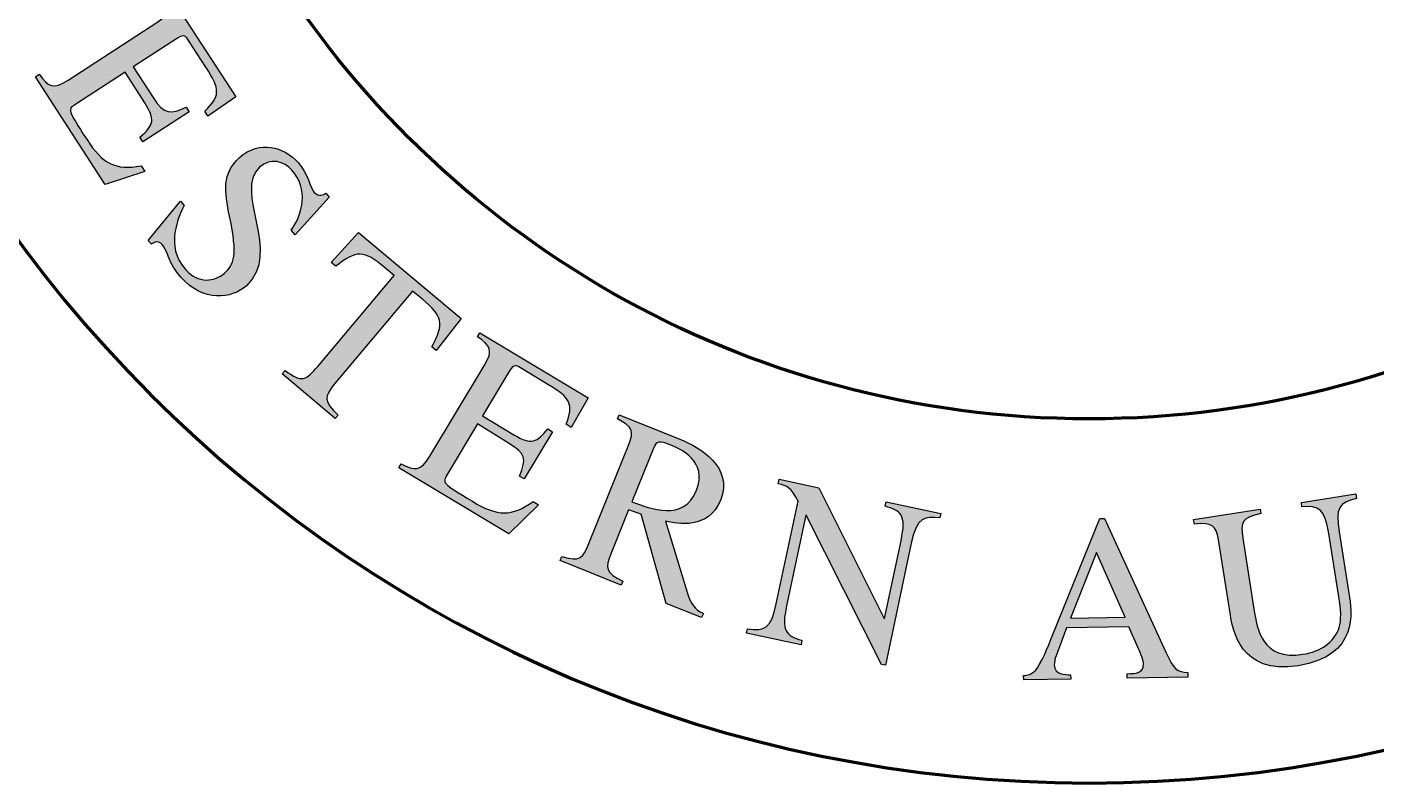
# Model space of a CAD drawing. Extents: x 0 to 1025, y -1312 to 297.
# Drawn here: x 360.55 to 365.94, y 70.08 to 73.1 of the extents above; entities that cross this region are included whole.
import ezdxf
from ezdxf.enums import TextEntityAlignment as Align

# ---------------------------------------------------------------- set-up
doc = ezdxf.new("R2010")
doc.units = 0
doc.header["$LTSCALE"] = 6
doc.header["$MEASUREMENT"] = 0
doc.layers.get('0').update_dxf_attribs({"linetype": 'CONTINUOUS'})
for name, color, linetype in [('State Govt Logo', 4, 'CONTINUOUS'), ('T25', 1, 'CONTINUOUS'), ('TBLK18', 4, 'CONTINUOUS'), ('TBLK25', 1, 'CONTINUOUS'), ('TBLK35', 3, 'CONTINUOUS'), ('TBLK50', 7, 'CONTINUOUS')]:
    doc.layers.add(name, color=color, linetype=linetype)
doc.styles.add('ISO', font='iso3098b.shx')

# ---------------------------------------------------------------- blocks, each defined once
blk = doc.blocks.new('A$C02EE6D76')
at = {"layer": 'State Govt Logo'}
h = blk.add_hatch(color=256, dxfattribs=at)
h.dxf.hatch_style = 1
edge = h.paths.add_edge_path()
edge.add_spline(control_points=[(-7.547, -5.722), (-7.547, -5.722), (-7.576, -5.677), (-7.576, -5.677), (-7.576, -5.677), (-7.783, -5.712), (-7.882, -5.663), (-8.011, -5.464), (-8.011, -5.464), (-8.165, -5.226), (-8.164, -5.225), (-8.098, -5.184), (-8.098, -5.184), (-8.098, -5.184), (-7.703, -4.927), (-7.703, -4.927), (-7.703, -4.927), (-7.703, -4.927), (-7.547, -5.174), (-7.547, -5.174), (-7.547, -5.174), (-7.463, -5.307), (-7.47, -5.346), (-7.585, -5.448), (-7.585, -5.448), (-7.585, -5.448), (-7.561, -5.484), (-7.561, -5.484), (-7.561, -5.484), (-7.561, -5.484), (-7.192, -5.244), (-7.192, -5.244), (-7.192, -5.244), (-7.192, -5.244), (-7.216, -5.207), (-7.216, -5.207), (-7.216, -5.207), (-7.34, -5.263), (-7.389, -5.272), (-7.48, -5.131), (-7.48, -5.131), (-7.48, -5.131), (-7.64, -4.886), (-7.64, -4.886), (-7.64, -4.886), (-7.64, -4.886), (-7.286, -4.656), (-7.286, -4.656), (-7.286, -4.656), (-7.232, -4.62), (-7.22, -4.64), (-7.198, -4.674), (-7.198, -4.674), (-7.198, -4.674), (-7.058, -4.888), (-7.058, -4.888), (-7.058, -4.888), (-6.943, -5.065), (-6.942, -5.123), (-7.068, -5.239), (-7.068, -5.239), (-7.068, -5.239), (-7.042, -5.279), (-7.042, -5.279), (-7.042, -5.279), (-7.042, -5.279), (-6.818, -5.126), (-6.818, -5.126), (-6.818, -5.126), (-6.818, -5.126), (-7.367, -4.28), (-7.367, -4.28), (-7.367, -4.28), (-7.367, -4.28), (-7.397, -4.3), (-7.397, -4.3), (-7.397, -4.3), (-7.34, -4.406), (-7.325, -4.45), (-7.451, -4.532), (-7.451, -4.532), (-7.451, -4.532), (-8.158, -4.991), (-8.158, -4.991), (-8.158, -4.991), (-8.281, -5.07), (-8.318, -5.043), (-8.391, -4.945), (-8.391, -4.945), (-8.391, -4.945), (-8.421, -4.965), (-8.421, -4.965), (-8.421, -4.965), (-8.421, -4.965), (-7.863, -5.825), (-7.863, -5.825), (-7.863, -5.825), (-7.863, -5.825), (-7.547, -5.722), (-7.547, -5.722)], knot_values=[0, 0, 0, 0, 0.038462, 0.038462, 0.038462, 0.038562, 0.076923, 0.076923, 0.076923, 0.077023, 0.115385, 0.115385, 0.115385, 0.115485, 0.153846, 0.153846, 0.153846, 0.153946, 0.192308, 0.192308, 0.192308, 0.192408, 0.230769, 0.230769, 0.230769, 0.230869, 0.269231, 0.269231, 0.269231, 0.269331, 0.307692, 0.307692, 0.307692, 0.307792, 0.346154, 0.346154, 0.346154, 0.346254, 0.384615, 0.384615, 0.384615, 0.384715, 0.423077, 0.423077, 0.423077, 0.423177, 0.461538, 0.461538, 0.461538, 0.461638, 0.5, 0.5, 0.5, 0.5001, 0.538462, 0.538462, 0.538462, 0.538562, 0.576923, 0.576923, 0.576923, 0.577023, 0.615385, 0.615385, 0.615385, 0.615485, 0.653846, 0.653846, 0.653846, 0.653946, 0.692308, 0.692308, 0.692308, 0.692408, 0.730769, 0.730769, 0.730769, 0.730869, 0.769231, 0.769231, 0.769231, 0.769331, 0.807692, 0.807692, 0.807692, 0.807792, 0.846154, 0.846154, 0.846154, 0.846254, 0.884615, 0.884615, 0.884615, 0.884715, 0.923077, 0.923077, 0.923077, 0.923177, 1, 1, 1, 1], degree=3, periodic=0)
h = blk.add_hatch(color=256, dxfattribs=at)
h.dxf.hatch_style = 1
edge = h.paths.add_edge_path()
edge.add_spline(control_points=[(-6.072, -5.926), (-6.072, -5.926), (-6.099, -5.896), (-6.099, -5.896), (-6.099, -5.896), (-6.117, -5.907), (-6.156, -5.93), (-6.192, -5.889), (-6.192, -5.889), (-6.224, -5.855), (-6.244, -5.735), (-6.32, -5.651), (-6.32, -5.651), (-6.435, -5.524), (-6.63, -5.466), (-6.79, -5.611), (-6.79, -5.611), (-6.93, -5.737), (-6.911, -5.883), (-6.869, -6.08), (-6.869, -6.08), (-6.803, -6.397), (-6.831, -6.463), (-6.911, -6.535), (-6.911, -6.535), (-6.988, -6.604), (-7.119, -6.62), (-7.22, -6.507), (-7.22, -6.507), (-7.392, -6.316), (-7.273, -6.079), (-7.231, -5.993), (-7.231, -5.993), (-7.231, -5.993), (-7.26, -5.96), (-7.26, -5.96), (-7.26, -5.96), (-7.26, -5.96), (-7.521, -6.272), (-7.521, -6.272), (-7.521, -6.272), (-7.521, -6.272), (-7.493, -6.303), (-7.493, -6.303), (-7.493, -6.303), (-7.471, -6.283), (-7.434, -6.275), (-7.407, -6.305), (-7.407, -6.305), (-7.369, -6.347), (-7.355, -6.46), (-7.259, -6.567), (-7.259, -6.567), (-7.077, -6.768), (-6.855, -6.742), (-6.735, -6.635), (-6.735, -6.635), (-6.446, -6.374), (-6.842, -5.878), (-6.63, -5.687), (-6.63, -5.687), (-6.543, -5.608), (-6.434, -5.64), (-6.371, -5.711), (-6.371, -5.711), (-6.237, -5.859), (-6.283, -6.063), (-6.377, -6.192), (-6.377, -6.192), (-6.377, -6.192), (-6.345, -6.227), (-6.345, -6.227), (-6.345, -6.227), (-6.345, -6.227), (-6.072, -5.926), (-6.072, -5.926)], knot_values=[0, 0, 0, 0, 0.05, 0.05, 0.05, 0.0501, 0.1, 0.1, 0.1, 0.1001, 0.15, 0.15, 0.15, 0.1501, 0.2, 0.2, 0.2, 0.2001, 0.25, 0.25, 0.25, 0.2501, 0.3, 0.3, 0.3, 0.3001, 0.35, 0.35, 0.35, 0.3501, 0.4, 0.4, 0.4, 0.4001, 0.45, 0.45, 0.45, 0.4501, 0.5, 0.5, 0.5, 0.5001, 0.55, 0.55, 0.55, 0.5501, 0.6, 0.6, 0.6, 0.6001, 0.65, 0.65, 0.65, 0.6501, 0.7, 0.7, 0.7, 0.7001, 0.75, 0.75, 0.75, 0.7501, 0.8, 0.8, 0.8, 0.8001, 0.85, 0.85, 0.85, 0.8501, 0.9, 0.9, 0.9, 0.9001, 1, 1, 1, 1], degree=3, periodic=0)
h = blk.add_hatch(color=256, dxfattribs=at)
h.dxf.hatch_style = 1
edge = h.paths.add_edge_path()
edge.add_spline(control_points=[(-6.001, -7.669), (-6.119, -7.561), (-6.113, -7.519), (-6.03, -7.42), (-6.03, -7.42), (-6.03, -7.42), (-5.407, -6.677), (-5.407, -6.677), (-5.407, -6.677), (-5.407, -6.677), (-5.328, -6.743), (-5.328, -6.743), (-5.328, -6.743), (-5.168, -6.877), (-5.149, -6.937), (-5.253, -7.123), (-5.253, -7.123), (-5.253, -7.123), (-5.218, -7.152), (-5.218, -7.152), (-5.218, -7.152), (-5.218, -7.152), (-5.019, -6.898), (-5.019, -6.898), (-5.019, -6.898), (-5.019, -6.898), (-5.84, -6.21), (-5.84, -6.21), (-5.84, -6.21), (-5.84, -6.21), (-6.056, -6.449), (-6.056, -6.449), (-6.056, -6.449), (-6.056, -6.449), (-6.021, -6.479), (-6.021, -6.479), (-6.021, -6.479), (-5.856, -6.347), (-5.794, -6.352), (-5.633, -6.486), (-5.633, -6.486), (-5.633, -6.486), (-5.555, -6.552), (-5.555, -6.552), (-5.555, -6.552), (-5.555, -6.552), (-6.165, -7.28), (-6.165, -7.28), (-6.165, -7.28), (-6.256, -7.387), (-6.288, -7.417), (-6.425, -7.312), (-6.425, -7.312), (-6.425, -7.312), (-6.449, -7.339), (-6.449, -7.339), (-6.449, -7.339), (-6.449, -7.339), (-6.024, -7.696), (-6.024, -7.696), (-6.024, -7.696), (-6.024, -7.696), (-6.001, -7.669), (-6.001, -7.669)], knot_values=[0, 0, 0, 0, 0.058824, 0.058824, 0.058824, 0.058924, 0.117647, 0.117647, 0.117647, 0.117747, 0.176471, 0.176471, 0.176471, 0.176571, 0.235294, 0.235294, 0.235294, 0.235394, 0.294118, 0.294118, 0.294118, 0.294218, 0.352941, 0.352941, 0.352941, 0.353041, 0.411765, 0.411765, 0.411765, 0.411865, 0.470588, 0.470588, 0.470588, 0.470688, 0.529412, 0.529412, 0.529412, 0.529512, 0.588235, 0.588235, 0.588235, 0.588335, 0.647059, 0.647059, 0.647059, 0.647159, 0.705882, 0.705882, 0.705882, 0.705982, 0.764706, 0.764706, 0.764706, 0.764806, 0.823529, 0.823529, 0.823529, 0.823629, 0.882353, 0.882353, 0.882353, 0.882453, 1, 1, 1, 1], degree=3, periodic=0)
h = blk.add_hatch(color=256, dxfattribs=at)
h.dxf.hatch_style = 1
edge = h.paths.add_edge_path()
edge.add_spline(control_points=[(-4.399, -8.387), (-4.399, -8.387), (-4.444, -8.359), (-4.444, -8.359), (-4.444, -8.359), (-4.615, -8.481), (-4.725, -8.481), (-4.929, -8.358), (-4.929, -8.358), (-5.171, -8.213), (-5.17, -8.211), (-5.13, -8.144), (-5.13, -8.144), (-5.13, -8.144), (-4.887, -7.74), (-4.887, -7.74), (-4.887, -7.74), (-4.887, -7.74), (-4.639, -7.894), (-4.639, -7.894), (-4.639, -7.894), (-4.505, -7.977), (-4.494, -8.015), (-4.552, -8.157), (-4.552, -8.157), (-4.552, -8.157), (-4.515, -8.179), (-4.515, -8.179), (-4.515, -8.179), (-4.515, -8.179), (-4.288, -7.802), (-4.288, -7.802), (-4.288, -7.802), (-4.288, -7.802), (-4.326, -7.779), (-4.326, -7.779), (-4.326, -7.779), (-4.413, -7.884), (-4.453, -7.913), (-4.598, -7.826), (-4.598, -7.826), (-4.598, -7.826), (-4.848, -7.675), (-4.848, -7.675), (-4.848, -7.675), (-4.848, -7.675), (-4.631, -7.314), (-4.631, -7.314), (-4.631, -7.314), (-4.598, -7.259), (-4.578, -7.27), (-4.544, -7.291), (-4.544, -7.291), (-4.544, -7.291), (-4.325, -7.423), (-4.325, -7.423), (-4.325, -7.423), (-4.144, -7.532), (-4.117, -7.583), (-4.18, -7.742), (-4.18, -7.742), (-4.18, -7.742), (-4.139, -7.767), (-4.139, -7.767), (-4.139, -7.767), (-4.139, -7.767), (-4.004, -7.531), (-4.004, -7.531), (-4.004, -7.531), (-4.004, -7.531), (-4.869, -7.012), (-4.869, -7.012), (-4.869, -7.012), (-4.869, -7.012), (-4.887, -7.042), (-4.887, -7.042), (-4.887, -7.042), (-4.79, -7.113), (-4.756, -7.146), (-4.834, -7.275), (-4.834, -7.275), (-4.834, -7.275), (-5.268, -7.997), (-5.268, -7.997), (-5.268, -7.997), (-5.343, -8.122), (-5.389, -8.115), (-5.497, -8.058), (-5.497, -8.058), (-5.497, -8.058), (-5.516, -8.09), (-5.516, -8.09), (-5.516, -8.09), (-5.516, -8.09), (-4.637, -8.618), (-4.637, -8.618), (-4.637, -8.618), (-4.637, -8.618), (-4.399, -8.387), (-4.399, -8.387)], knot_values=[0, 0, 0, 0, 0.038462, 0.038462, 0.038462, 0.038562, 0.076923, 0.076923, 0.076923, 0.077023, 0.115385, 0.115385, 0.115385, 0.115485, 0.153846, 0.153846, 0.153846, 0.153946, 0.192308, 0.192308, 0.192308, 0.192408, 0.230769, 0.230769, 0.230769, 0.230869, 0.269231, 0.269231, 0.269231, 0.269331, 0.307692, 0.307692, 0.307692, 0.307792, 0.346154, 0.346154, 0.346154, 0.346254, 0.384615, 0.384615, 0.384615, 0.384715, 0.423077, 0.423077, 0.423077, 0.423177, 0.461538, 0.461538, 0.461538, 0.461638, 0.5, 0.5, 0.5, 0.5001, 0.538462, 0.538462, 0.538462, 0.538562, 0.576923, 0.576923, 0.576923, 0.577023, 0.615385, 0.615385, 0.615385, 0.615485, 0.653846, 0.653846, 0.653846, 0.653946, 0.692308, 0.692308, 0.692308, 0.692408, 0.730769, 0.730769, 0.730769, 0.730869, 0.769231, 0.769231, 0.769231, 0.769331, 0.807692, 0.807692, 0.807692, 0.807792, 0.846154, 0.846154, 0.846154, 0.846254, 0.884615, 0.884615, 0.884615, 0.884715, 0.923077, 0.923077, 0.923077, 0.923177, 1, 1, 1, 1], degree=3, periodic=0)
h = blk.add_hatch(color=256, dxfattribs=at)
h.dxf.hatch_style = 1
edge = h.paths.add_edge_path(flags=16)
edge.add_spline(control_points=[(-3.479, -7.928), (-3.458, -7.877), (-3.437, -7.871), (-3.344, -7.908), (-3.344, -7.908), (-3.272, -7.937), (-3.043, -8.036), (-3.138, -8.27), (-3.138, -8.27), (-3.239, -8.522), (-3.505, -8.419), (-3.654, -8.361), (-3.654, -8.361), (-3.654, -8.361), (-3.479, -7.928), (-3.479, -7.928)], knot_values=[0, 0, 0, 0, 0.2, 0.2, 0.2, 0.2001, 0.4, 0.4, 0.4, 0.4001, 0.6, 0.6, 0.6, 0.6001, 1, 1, 1, 1], degree=3, periodic=0)
edge = h.paths.add_edge_path()
edge.add_spline(control_points=[(-3.083, -9.255), (-3.154, -9.222), (-3.183, -9.174), (-3.203, -9.11), (-3.203, -9.11), (-3.203, -9.11), (-3.385, -8.518), (-3.385, -8.518), (-3.385, -8.518), (-3.289, -8.537), (-3.042, -8.587), (-2.947, -8.351), (-2.947, -8.351), (-2.838, -8.08), (-3.113, -7.926), (-3.27, -7.862), (-3.27, -7.862), (-3.27, -7.862), (-3.756, -7.666), (-3.756, -7.666), (-3.756, -7.666), (-3.756, -7.666), (-3.769, -7.7), (-3.769, -7.7), (-3.769, -7.7), (-3.651, -7.762), (-3.631, -7.788), (-3.684, -7.918), (-3.684, -7.918), (-3.684, -7.918), (-3.992, -8.681), (-3.992, -8.681), (-3.992, -8.681), (-4.045, -8.813), (-4.067, -8.847), (-4.213, -8.798), (-4.213, -8.798), (-4.213, -8.798), (-4.227, -8.832), (-4.227, -8.832), (-4.227, -8.832), (-4.227, -8.832), (-3.739, -9.029), (-3.739, -9.029), (-3.739, -9.029), (-3.739, -9.029), (-3.726, -8.995), (-3.726, -8.995), (-3.726, -8.995), (-3.864, -8.931), (-3.868, -8.891), (-3.82, -8.773), (-3.82, -8.773), (-3.82, -8.773), (-3.68, -8.426), (-3.68, -8.426), (-3.68, -8.426), (-3.68, -8.426), (-3.58, -8.462), (-3.58, -8.462), (-3.58, -8.462), (-3.58, -8.462), (-3.38, -9.174), (-3.38, -9.174), (-3.38, -9.174), (-3.38, -9.174), (-3.097, -9.288), (-3.097, -9.288), (-3.097, -9.288), (-3.097, -9.288), (-3.083, -9.255), (-3.083, -9.255)], knot_values=[0, 0, 0, 0, 0.052632, 0.052632, 0.052632, 0.052732, 0.105263, 0.105263, 0.105263, 0.105363, 0.157895, 0.157895, 0.157895, 0.157995, 0.210526, 0.210526, 0.210526, 0.210626, 0.263158, 0.263158, 0.263158, 0.263258, 0.315789, 0.315789, 0.315789, 0.315889, 0.368421, 0.368421, 0.368421, 0.368521, 0.421053, 0.421053, 0.421053, 0.421153, 0.473684, 0.473684, 0.473684, 0.473784, 0.526316, 0.526316, 0.526316, 0.526416, 0.578947, 0.578947, 0.578947, 0.579047, 0.631579, 0.631579, 0.631579, 0.631679, 0.684211, 0.684211, 0.684211, 0.684311, 0.736842, 0.736842, 0.736842, 0.736942, 0.789474, 0.789474, 0.789474, 0.789574, 0.842105, 0.842105, 0.842105, 0.842205, 0.894737, 0.894737, 0.894737, 0.894837, 1, 1, 1, 1], degree=3, periodic=0)
h = blk.add_hatch(color=256, dxfattribs=at)
h.dxf.hatch_style = 1
edge = h.paths.add_edge_path()
edge.add_spline(control_points=[(-1.186, -8.456), (-1.186, -8.456), (-1.623, -8.363), (-1.623, -8.363), (-1.623, -8.363), (-1.623, -8.363), (-1.63, -8.398), (-1.63, -8.398), (-1.63, -8.398), (-1.506, -8.434), (-1.457, -8.46), (-1.503, -8.674), (-1.503, -8.674), (-1.503, -8.674), (-1.634, -9.295), (-1.634, -9.295), (-1.634, -9.295), (-1.634, -9.295), (-1.638, -9.294), (-1.638, -9.294), (-1.638, -9.294), (-1.638, -9.294), (-2.16, -8.249), (-2.16, -8.249), (-2.16, -8.249), (-2.16, -8.249), (-2.477, -8.182), (-2.477, -8.182), (-2.477, -8.182), (-2.477, -8.182), (-2.485, -8.217), (-2.485, -8.217), (-2.485, -8.217), (-2.41, -8.233), (-2.383, -8.248), (-2.326, -8.357), (-2.326, -8.357), (-2.326, -8.357), (-2.5, -9.177), (-2.5, -9.177), (-2.5, -9.177), (-2.543, -9.377), (-2.588, -9.396), (-2.731, -9.376), (-2.731, -9.376), (-2.731, -9.376), (-2.738, -9.411), (-2.738, -9.411), (-2.738, -9.411), (-2.738, -9.411), (-2.302, -9.504), (-2.302, -9.504), (-2.302, -9.504), (-2.302, -9.504), (-2.295, -9.469), (-2.295, -9.469), (-2.295, -9.469), (-2.429, -9.435), (-2.459, -9.385), (-2.418, -9.194), (-2.418, -9.194), (-2.418, -9.194), (-2.264, -8.47), (-2.264, -8.47), (-2.264, -8.47), (-2.264, -8.47), (-2.261, -8.47), (-2.261, -8.47), (-2.261, -8.47), (-2.261, -8.47), (-1.66, -9.662), (-1.66, -9.662), (-1.66, -9.662), (-1.66, -9.662), (-1.628, -9.669), (-1.628, -9.669), (-1.628, -9.669), (-1.628, -9.669), (-1.421, -8.692), (-1.421, -8.692), (-1.421, -8.692), (-1.375, -8.474), (-1.314, -8.479), (-1.193, -8.491), (-1.193, -8.491), (-1.193, -8.491), (-1.186, -8.456), (-1.186, -8.456)], knot_values=[0, 0, 0, 0, 0.043478, 0.043478, 0.043478, 0.043578, 0.086957, 0.086957, 0.086957, 0.087057, 0.130435, 0.130435, 0.130435, 0.130535, 0.173913, 0.173913, 0.173913, 0.174013, 0.217391, 0.217391, 0.217391, 0.217491, 0.26087, 0.26087, 0.26087, 0.26097, 0.304348, 0.304348, 0.304348, 0.304448, 0.347826, 0.347826, 0.347826, 0.347926, 0.391304, 0.391304, 0.391304, 0.391404, 0.434783, 0.434783, 0.434783, 0.434883, 0.478261, 0.478261, 0.478261, 0.478361, 0.521739, 0.521739, 0.521739, 0.521839, 0.565217, 0.565217, 0.565217, 0.565317, 0.608696, 0.608696, 0.608696, 0.608796, 0.652174, 0.652174, 0.652174, 0.652274, 0.695652, 0.695652, 0.695652, 0.695752, 0.73913, 0.73913, 0.73913, 0.73923, 0.782609, 0.782609, 0.782609, 0.782709, 0.826087, 0.826087, 0.826087, 0.826187, 0.869565, 0.869565, 0.869565, 0.869665, 0.913043, 0.913043, 0.913043, 0.913143, 1, 1, 1, 1], degree=3, periodic=0)
h = blk.add_hatch(color=256, dxfattribs=at)
h.dxf.hatch_style = 1
edge = h.paths.add_edge_path()
edge.add_spline(control_points=[(2.131, -8.299), (2.131, -8.299), (1.696, -8.368), (1.696, -8.368), (1.696, -8.368), (1.696, -8.368), (1.701, -8.403), (1.701, -8.403), (1.701, -8.403), (1.834, -8.39), (1.884, -8.415), (1.916, -8.615), (1.916, -8.615), (1.916, -8.615), (1.996, -9.122), (1.996, -9.122), (1.996, -9.122), (2.02, -9.274), (2.011, -9.339), (1.993, -9.384), (1.993, -9.384), (1.953, -9.481), (1.856, -9.558), (1.709, -9.581), (1.709, -9.581), (1.383, -9.633), (1.342, -9.372), (1.323, -9.252), (1.323, -9.252), (1.323, -9.252), (1.228, -8.652), (1.228, -8.652), (1.228, -8.652), (1.207, -8.518), (1.225, -8.49), (1.372, -8.456), (1.372, -8.456), (1.372, -8.456), (1.366, -8.42), (1.366, -8.42), (1.366, -8.42), (1.366, -8.42), (0.835, -8.504), (0.835, -8.504), (0.835, -8.504), (0.835, -8.504), (0.841, -8.54), (0.841, -8.54), (0.841, -8.54), (0.985, -8.527), (1.014, -8.543), (1.037, -8.682), (1.037, -8.682), (1.037, -8.682), (1.129, -9.267), (1.129, -9.267), (1.129, -9.267), (1.147, -9.38), (1.205, -9.746), (1.67, -9.672), (1.67, -9.672), (2.156, -9.595), (2.1, -9.242), (2.076, -9.093), (2.076, -9.093), (2.076, -9.093), (1.999, -8.603), (1.999, -8.603), (1.999, -8.603), (1.967, -8.405), (1.995, -8.373), (2.137, -8.335), (2.137, -8.335), (2.137, -8.335), (2.131, -8.299), (2.131, -8.299)], knot_values=[0, 0, 0, 0, 0.05, 0.05, 0.05, 0.0501, 0.1, 0.1, 0.1, 0.1001, 0.15, 0.15, 0.15, 0.1501, 0.2, 0.2, 0.2, 0.2001, 0.25, 0.25, 0.25, 0.2501, 0.3, 0.3, 0.3, 0.3001, 0.35, 0.35, 0.35, 0.3501, 0.4, 0.4, 0.4, 0.4001, 0.45, 0.45, 0.45, 0.4501, 0.5, 0.5, 0.5, 0.5001, 0.55, 0.55, 0.55, 0.5501, 0.6, 0.6, 0.6, 0.6001, 0.65, 0.65, 0.65, 0.6501, 0.7, 0.7, 0.7, 0.7001, 0.75, 0.75, 0.75, 0.7501, 0.8, 0.8, 0.8, 0.8001, 0.85, 0.85, 0.85, 0.8501, 0.9, 0.9, 0.9, 0.9001, 1, 1, 1, 1], degree=3, periodic=0)
h = blk.add_hatch(color=256, dxfattribs=at)
h.dxf.hatch_style = 1
edge = h.paths.add_edge_path(flags=16)
edge.add_spline(control_points=[(-0.15, -9.292), (-0.15, -9.292), (0.059, -8.766), (0.059, -8.766), (0.059, -8.766), (0.059, -8.766), (0.289, -9.284), (0.289, -9.284), (0.289, -9.284), (0.289, -9.284), (-0.15, -9.292), (-0.15, -9.292)], knot_values=[0, 0, 0, 0, 0.25, 0.25, 0.25, 0.2501, 0.5, 0.5, 0.5, 0.5001, 1, 1, 1, 1], degree=3, periodic=0)
edge = h.paths.add_edge_path()
edge.add_spline(control_points=[(0.788, -9.727), (0.704, -9.723), (0.678, -9.703), (0.614, -9.565), (0.614, -9.565), (0.614, -9.565), (0.123, -8.495), (0.123, -8.495), (0.123, -8.495), (0.123, -8.495), (0.085, -8.496), (0.085, -8.496), (0.085, -8.496), (0.085, -8.496), (-0.294, -9.435), (-0.294, -9.435), (-0.294, -9.435), (-0.328, -9.519), (-0.384, -9.658), (-0.427, -9.707), (-0.427, -9.707), (-0.461, -9.743), (-0.493, -9.748), (-0.524, -9.75), (-0.524, -9.75), (-0.524, -9.75), (-0.523, -9.786), (-0.523, -9.786), (-0.523, -9.786), (-0.523, -9.786), (-0.147, -9.78), (-0.147, -9.78), (-0.147, -9.78), (-0.147, -9.78), (-0.148, -9.744), (-0.148, -9.744), (-0.148, -9.744), (-0.188, -9.744), (-0.277, -9.746), (-0.278, -9.666), (-0.278, -9.666), (-0.278, -9.645), (-0.273, -9.619), (-0.264, -9.594), (-0.264, -9.594), (-0.264, -9.594), (-0.181, -9.37), (-0.181, -9.37), (-0.181, -9.37), (-0.181, -9.37), (0.317, -9.361), (0.317, -9.361), (0.317, -9.361), (0.317, -9.361), (0.397, -9.542), (0.397, -9.542), (0.397, -9.542), (0.409, -9.569), (0.435, -9.631), (0.435, -9.661), (0.435, -9.661), (0.437, -9.732), (0.374, -9.735), (0.304, -9.736), (0.304, -9.736), (0.304, -9.736), (0.305, -9.772), (0.305, -9.772), (0.305, -9.772), (0.305, -9.772), (0.789, -9.764), (0.789, -9.764), (0.789, -9.764), (0.789, -9.764), (0.788, -9.727), (0.788, -9.727)], knot_values=[0, 0, 0, 0, 0.05, 0.05, 0.05, 0.0501, 0.1, 0.1, 0.1, 0.1001, 0.15, 0.15, 0.15, 0.1501, 0.2, 0.2, 0.2, 0.2001, 0.25, 0.25, 0.25, 0.2501, 0.3, 0.3, 0.3, 0.3001, 0.35, 0.35, 0.35, 0.3501, 0.4, 0.4, 0.4, 0.4001, 0.45, 0.45, 0.45, 0.4501, 0.5, 0.5, 0.5, 0.5001, 0.55, 0.55, 0.55, 0.5501, 0.6, 0.6, 0.6, 0.6001, 0.65, 0.65, 0.65, 0.6501, 0.7, 0.7, 0.7, 0.7001, 0.75, 0.75, 0.75, 0.7501, 0.8, 0.8, 0.8, 0.8001, 0.85, 0.85, 0.85, 0.8501, 0.9, 0.9, 0.9, 0.9001, 1, 1, 1, 1], degree=3, periodic=0)
at = {"layer": 'State Govt Logo', "lineweight": 211}
for points, knots in [([(10.61, 0), (10.61, -5.86), (5.86, -10.61), (0, -10.61), (0, -10.61), (-5.86, -10.61), (-10.61, -5.86), (-10.61, 0), (-10.61, 0), (-10.61, 5.86), (-5.86, 10.61), (0, 10.61), (0, 10.61), (5.86, 10.61), (10.61, 5.86), (10.61, 0)], [0, 0, 0, 0, 0.2, 0.2, 0.2, 0.2, 0.4, 0.4, 0.4, 0.4, 0.6, 0.6, 0.6, 0.6, 1, 1, 1, 1]), ([(6.557, -4.038), (5.201, -6.235), (2.772, -7.699), (0, -7.699), (0, -7.699), (-2.77, -7.699), (-5.199, -6.236), (-6.555, -4.041)], [0, 0, 0, 0, 0.333333, 0.333333, 0.333333, 0.333333, 1, 1, 1, 1])]:
    blk.add_open_spline(points, degree=3, knots=knots, dxfattribs=at)
at = {"layer": 'State Govt Logo'}
for points, knots in [([(-7.547, -5.722), (-7.547, -5.722), (-7.576, -5.677), (-7.576, -5.677), (-7.576, -5.677), (-7.783, -5.712), (-7.882, -5.663), (-8.011, -5.464), (-8.011, -5.464), (-8.165, -5.226), (-8.164, -5.225), (-8.098, -5.184), (-8.098, -5.184), (-8.098, -5.184), (-7.703, -4.927), (-7.703, -4.927), (-7.703, -4.927), (-7.703, -4.927), (-7.547, -5.174), (-7.547, -5.174), (-7.547, -5.174), (-7.463, -5.307), (-7.47, -5.346), (-7.585, -5.448), (-7.585, -5.448), (-7.585, -5.448), (-7.561, -5.484), (-7.561, -5.484), (-7.561, -5.484), (-7.561, -5.484), (-7.192, -5.244), (-7.192, -5.244), (-7.192, -5.244), (-7.192, -5.244), (-7.216, -5.207), (-7.216, -5.207), (-7.216, -5.207), (-7.34, -5.263), (-7.389, -5.272), (-7.48, -5.131), (-7.48, -5.131), (-7.48, -5.131), (-7.64, -4.886), (-7.64, -4.886), (-7.64, -4.886), (-7.64, -4.886), (-7.286, -4.656), (-7.286, -4.656), (-7.286, -4.656), (-7.232, -4.62), (-7.22, -4.64), (-7.198, -4.674), (-7.198, -4.674), (-7.198, -4.674), (-7.058, -4.888), (-7.058, -4.888), (-7.058, -4.888), (-6.943, -5.065), (-6.942, -5.123), (-7.068, -5.239), (-7.068, -5.239), (-7.068, -5.239), (-7.042, -5.279), (-7.042, -5.279), (-7.042, -5.279), (-7.042, -5.279), (-6.818, -5.126), (-6.818, -5.126), (-6.818, -5.126), (-6.818, -5.126), (-7.367, -4.28), (-7.367, -4.28), (-7.367, -4.28), (-7.367, -4.28), (-7.397, -4.3), (-7.397, -4.3), (-7.397, -4.3), (-7.34, -4.406), (-7.325, -4.45), (-7.451, -4.532), (-7.451, -4.532), (-7.451, -4.532), (-8.158, -4.991), (-8.158, -4.991), (-8.158, -4.991), (-8.281, -5.07), (-8.318, -5.043), (-8.391, -4.945), (-8.391, -4.945), (-8.391, -4.945), (-8.421, -4.965), (-8.421, -4.965), (-8.421, -4.965), (-8.421, -4.965), (-7.863, -5.825), (-7.863, -5.825), (-7.863, -5.825), (-7.863, -5.825), (-7.547, -5.722), (-7.547, -5.722)], [0, 0, 0, 0, 0.038462, 0.038462, 0.038462, 0.038462, 0.076923, 0.076923, 0.076923, 0.076923, 0.115385, 0.115385, 0.115385, 0.115385, 0.153846, 0.153846, 0.153846, 0.153846, 0.192308, 0.192308, 0.192308, 0.192308, 0.230769, 0.230769, 0.230769, 0.230769, 0.269231, 0.269231, 0.269231, 0.269231, 0.307692, 0.307692, 0.307692, 0.307692, 0.346154, 0.346154, 0.346154, 0.346154, 0.384615, 0.384615, 0.384615, 0.384615, 0.423077, 0.423077, 0.423077, 0.423077, 0.461538, 0.461538, 0.461538, 0.461538, 0.5, 0.5, 0.5, 0.5, 0.538462, 0.538462, 0.538462, 0.538462, 0.576923, 0.576923, 0.576923, 0.576923, 0.615385, 0.615385, 0.615385, 0.615385, 0.653846, 0.653846, 0.653846, 0.653846, 0.692308, 0.692308, 0.692308, 0.692308, 0.730769, 0.730769, 0.730769, 0.730769, 0.769231, 0.769231, 0.769231, 0.769231, 0.807692, 0.807692, 0.807692, 0.807692, 0.846154, 0.846154, 0.846154, 0.846154, 0.884615, 0.884615, 0.884615, 0.884615, 0.923077, 0.923077, 0.923077, 0.923077, 1, 1, 1, 1]), ([(-6.072, -5.926), (-6.072, -5.926), (-6.099, -5.896), (-6.099, -5.896), (-6.099, -5.896), (-6.117, -5.907), (-6.156, -5.93), (-6.192, -5.889), (-6.192, -5.889), (-6.224, -5.855), (-6.244, -5.735), (-6.32, -5.651), (-6.32, -5.651), (-6.435, -5.524), (-6.63, -5.466), (-6.79, -5.611), (-6.79, -5.611), (-6.93, -5.737), (-6.911, -5.883), (-6.869, -6.08), (-6.869, -6.08), (-6.803, -6.397), (-6.831, -6.463), (-6.911, -6.535), (-6.911, -6.535), (-6.988, -6.604), (-7.119, -6.62), (-7.22, -6.507), (-7.22, -6.507), (-7.392, -6.316), (-7.273, -6.079), (-7.231, -5.993), (-7.231, -5.993), (-7.231, -5.993), (-7.26, -5.96), (-7.26, -5.96), (-7.26, -5.96), (-7.26, -5.96), (-7.521, -6.272), (-7.521, -6.272), (-7.521, -6.272), (-7.521, -6.272), (-7.493, -6.303), (-7.493, -6.303), (-7.493, -6.303), (-7.471, -6.283), (-7.434, -6.275), (-7.407, -6.305), (-7.407, -6.305), (-7.369, -6.347), (-7.355, -6.46), (-7.259, -6.567), (-7.259, -6.567), (-7.077, -6.768), (-6.855, -6.742), (-6.735, -6.635), (-6.735, -6.635), (-6.446, -6.374), (-6.842, -5.878), (-6.63, -5.687), (-6.63, -5.687), (-6.543, -5.608), (-6.434, -5.64), (-6.371, -5.711), (-6.371, -5.711), (-6.237, -5.859), (-6.283, -6.063), (-6.377, -6.192), (-6.377, -6.192), (-6.377, -6.192), (-6.345, -6.227), (-6.345, -6.227), (-6.345, -6.227), (-6.345, -6.227), (-6.072, -5.926), (-6.072, -5.926)], [0, 0, 0, 0, 0.05, 0.05, 0.05, 0.05, 0.1, 0.1, 0.1, 0.1, 0.15, 0.15, 0.15, 0.15, 0.2, 0.2, 0.2, 0.2, 0.25, 0.25, 0.25, 0.25, 0.3, 0.3, 0.3, 0.3, 0.35, 0.35, 0.35, 0.35, 0.4, 0.4, 0.4, 0.4, 0.45, 0.45, 0.45, 0.45, 0.5, 0.5, 0.5, 0.5, 0.55, 0.55, 0.55, 0.55, 0.6, 0.6, 0.6, 0.6, 0.65, 0.65, 0.65, 0.65, 0.7, 0.7, 0.7, 0.7, 0.75, 0.75, 0.75, 0.75, 0.8, 0.8, 0.8, 0.8, 0.85, 0.85, 0.85, 0.85, 0.9, 0.9, 0.9, 0.9, 1, 1, 1, 1]), ([(-6.001, -7.669), (-6.119, -7.561), (-6.113, -7.519), (-6.03, -7.42), (-6.03, -7.42), (-6.03, -7.42), (-5.407, -6.677), (-5.407, -6.677), (-5.407, -6.677), (-5.407, -6.677), (-5.328, -6.743), (-5.328, -6.743), (-5.328, -6.743), (-5.168, -6.877), (-5.149, -6.937), (-5.253, -7.123), (-5.253, -7.123), (-5.253, -7.123), (-5.218, -7.152), (-5.218, -7.152), (-5.218, -7.152), (-5.218, -7.152), (-5.019, -6.898), (-5.019, -6.898), (-5.019, -6.898), (-5.019, -6.898), (-5.84, -6.21), (-5.84, -6.21), (-5.84, -6.21), (-5.84, -6.21), (-6.056, -6.449), (-6.056, -6.449), (-6.056, -6.449), (-6.056, -6.449), (-6.021, -6.479), (-6.021, -6.479), (-6.021, -6.479), (-5.856, -6.347), (-5.794, -6.352), (-5.633, -6.486), (-5.633, -6.486), (-5.633, -6.486), (-5.555, -6.552), (-5.555, -6.552), (-5.555, -6.552), (-5.555, -6.552), (-6.165, -7.28), (-6.165, -7.28), (-6.165, -7.28), (-6.256, -7.387), (-6.288, -7.417), (-6.425, -7.312), (-6.425, -7.312), (-6.425, -7.312), (-6.449, -7.339), (-6.449, -7.339), (-6.449, -7.339), (-6.449, -7.339), (-6.024, -7.696), (-6.024, -7.696), (-6.024, -7.696), (-6.024, -7.696), (-6.001, -7.669), (-6.001, -7.669)], [0, 0, 0, 0, 0.058824, 0.058824, 0.058824, 0.058824, 0.117647, 0.117647, 0.117647, 0.117647, 0.176471, 0.176471, 0.176471, 0.176471, 0.235294, 0.235294, 0.235294, 0.235294, 0.294118, 0.294118, 0.294118, 0.294118, 0.352941, 0.352941, 0.352941, 0.352941, 0.411765, 0.411765, 0.411765, 0.411765, 0.470588, 0.470588, 0.470588, 0.470588, 0.529412, 0.529412, 0.529412, 0.529412, 0.588235, 0.588235, 0.588235, 0.588235, 0.647059, 0.647059, 0.647059, 0.647059, 0.705882, 0.705882, 0.705882, 0.705882, 0.764706, 0.764706, 0.764706, 0.764706, 0.823529, 0.823529, 0.823529, 0.823529, 0.882353, 0.882353, 0.882353, 0.882353, 1, 1, 1, 1]), ([(-4.399, -8.387), (-4.399, -8.387), (-4.444, -8.359), (-4.444, -8.359), (-4.444, -8.359), (-4.615, -8.481), (-4.725, -8.481), (-4.929, -8.358), (-4.929, -8.358), (-5.171, -8.213), (-5.17, -8.211), (-5.13, -8.144), (-5.13, -8.144), (-5.13, -8.144), (-4.887, -7.74), (-4.887, -7.74), (-4.887, -7.74), (-4.887, -7.74), (-4.639, -7.894), (-4.639, -7.894), (-4.639, -7.894), (-4.505, -7.977), (-4.494, -8.015), (-4.552, -8.157), (-4.552, -8.157), (-4.552, -8.157), (-4.515, -8.179), (-4.515, -8.179), (-4.515, -8.179), (-4.515, -8.179), (-4.288, -7.802), (-4.288, -7.802), (-4.288, -7.802), (-4.288, -7.802), (-4.326, -7.779), (-4.326, -7.779), (-4.326, -7.779), (-4.413, -7.884), (-4.453, -7.913), (-4.598, -7.826), (-4.598, -7.826), (-4.598, -7.826), (-4.848, -7.675), (-4.848, -7.675), (-4.848, -7.675), (-4.848, -7.675), (-4.631, -7.314), (-4.631, -7.314), (-4.631, -7.314), (-4.598, -7.259), (-4.578, -7.27), (-4.544, -7.291), (-4.544, -7.291), (-4.544, -7.291), (-4.325, -7.423), (-4.325, -7.423), (-4.325, -7.423), (-4.144, -7.532), (-4.117, -7.583), (-4.18, -7.742), (-4.18, -7.742), (-4.18, -7.742), (-4.139, -7.767), (-4.139, -7.767), (-4.139, -7.767), (-4.139, -7.767), (-4.004, -7.531), (-4.004, -7.531), (-4.004, -7.531), (-4.004, -7.531), (-4.869, -7.012), (-4.869, -7.012), (-4.869, -7.012), (-4.869, -7.012), (-4.887, -7.042), (-4.887, -7.042), (-4.887, -7.042), (-4.79, -7.113), (-4.756, -7.146), (-4.834, -7.275), (-4.834, -7.275), (-4.834, -7.275), (-5.268, -7.997), (-5.268, -7.997), (-5.268, -7.997), (-5.343, -8.122), (-5.389, -8.115), (-5.497, -8.058), (-5.497, -8.058), (-5.497, -8.058), (-5.516, -8.09), (-5.516, -8.09), (-5.516, -8.09), (-5.516, -8.09), (-4.637, -8.618), (-4.637, -8.618), (-4.637, -8.618), (-4.637, -8.618), (-4.399, -8.387), (-4.399, -8.387)], [0, 0, 0, 0, 0.038462, 0.038462, 0.038462, 0.038462, 0.076923, 0.076923, 0.076923, 0.076923, 0.115385, 0.115385, 0.115385, 0.115385, 0.153846, 0.153846, 0.153846, 0.153846, 0.192308, 0.192308, 0.192308, 0.192308, 0.230769, 0.230769, 0.230769, 0.230769, 0.269231, 0.269231, 0.269231, 0.269231, 0.307692, 0.307692, 0.307692, 0.307692, 0.346154, 0.346154, 0.346154, 0.346154, 0.384615, 0.384615, 0.384615, 0.384615, 0.423077, 0.423077, 0.423077, 0.423077, 0.461538, 0.461538, 0.461538, 0.461538, 0.5, 0.5, 0.5, 0.5, 0.538462, 0.538462, 0.538462, 0.538462, 0.576923, 0.576923, 0.576923, 0.576923, 0.615385, 0.615385, 0.615385, 0.615385, 0.653846, 0.653846, 0.653846, 0.653846, 0.692308, 0.692308, 0.692308, 0.692308, 0.730769, 0.730769, 0.730769, 0.730769, 0.769231, 0.769231, 0.769231, 0.769231, 0.807692, 0.807692, 0.807692, 0.807692, 0.846154, 0.846154, 0.846154, 0.846154, 0.884615, 0.884615, 0.884615, 0.884615, 0.923077, 0.923077, 0.923077, 0.923077, 1, 1, 1, 1]), ([(-3.083, -9.255), (-3.154, -9.222), (-3.183, -9.174), (-3.203, -9.11), (-3.203, -9.11), (-3.203, -9.11), (-3.385, -8.518), (-3.385, -8.518), (-3.385, -8.518), (-3.289, -8.537), (-3.042, -8.587), (-2.947, -8.351), (-2.947, -8.351), (-2.838, -8.08), (-3.113, -7.926), (-3.27, -7.862), (-3.27, -7.862), (-3.27, -7.862), (-3.756, -7.666), (-3.756, -7.666), (-3.756, -7.666), (-3.756, -7.666), (-3.769, -7.7), (-3.769, -7.7), (-3.769, -7.7), (-3.651, -7.762), (-3.631, -7.788), (-3.684, -7.918), (-3.684, -7.918), (-3.684, -7.918), (-3.992, -8.681), (-3.992, -8.681), (-3.992, -8.681), (-4.045, -8.813), (-4.067, -8.847), (-4.213, -8.798), (-4.213, -8.798), (-4.213, -8.798), (-4.227, -8.832), (-4.227, -8.832), (-4.227, -8.832), (-4.227, -8.832), (-3.739, -9.029), (-3.739, -9.029), (-3.739, -9.029), (-3.739, -9.029), (-3.726, -8.995), (-3.726, -8.995), (-3.726, -8.995), (-3.864, -8.931), (-3.868, -8.891), (-3.82, -8.773), (-3.82, -8.773), (-3.82, -8.773), (-3.68, -8.426), (-3.68, -8.426), (-3.68, -8.426), (-3.68, -8.426), (-3.58, -8.462), (-3.58, -8.462), (-3.58, -8.462), (-3.58, -8.462), (-3.38, -9.174), (-3.38, -9.174), (-3.38, -9.174), (-3.38, -9.174), (-3.097, -9.288), (-3.097, -9.288), (-3.097, -9.288), (-3.097, -9.288), (-3.083, -9.255), (-3.083, -9.255)], [0, 0, 0, 0, 0.052632, 0.052632, 0.052632, 0.052632, 0.105263, 0.105263, 0.105263, 0.105263, 0.157895, 0.157895, 0.157895, 0.157895, 0.210526, 0.210526, 0.210526, 0.210526, 0.263158, 0.263158, 0.263158, 0.263158, 0.315789, 0.315789, 0.315789, 0.315789, 0.368421, 0.368421, 0.368421, 0.368421, 0.421053, 0.421053, 0.421053, 0.421053, 0.473684, 0.473684, 0.473684, 0.473684, 0.526316, 0.526316, 0.526316, 0.526316, 0.578947, 0.578947, 0.578947, 0.578947, 0.631579, 0.631579, 0.631579, 0.631579, 0.684211, 0.684211, 0.684211, 0.684211, 0.736842, 0.736842, 0.736842, 0.736842, 0.789474, 0.789474, 0.789474, 0.789474, 0.842105, 0.842105, 0.842105, 0.842105, 0.894737, 0.894737, 0.894737, 0.894737, 1, 1, 1, 1]), ([(-3.479, -7.928), (-3.458, -7.877), (-3.437, -7.871), (-3.344, -7.908), (-3.344, -7.908), (-3.272, -7.937), (-3.043, -8.036), (-3.138, -8.27), (-3.138, -8.27), (-3.239, -8.522), (-3.505, -8.419), (-3.654, -8.361), (-3.654, -8.361), (-3.654, -8.361), (-3.479, -7.928), (-3.479, -7.928)], [0, 0, 0, 0, 0.2, 0.2, 0.2, 0.2, 0.4, 0.4, 0.4, 0.4, 0.6, 0.6, 0.6, 0.6, 1, 1, 1, 1]), ([(-1.186, -8.456), (-1.186, -8.456), (-1.623, -8.363), (-1.623, -8.363), (-1.623, -8.363), (-1.623, -8.363), (-1.63, -8.398), (-1.63, -8.398), (-1.63, -8.398), (-1.506, -8.434), (-1.457, -8.46), (-1.503, -8.674), (-1.503, -8.674), (-1.503, -8.674), (-1.634, -9.295), (-1.634, -9.295), (-1.634, -9.295), (-1.634, -9.295), (-1.638, -9.294), (-1.638, -9.294), (-1.638, -9.294), (-1.638, -9.294), (-2.16, -8.249), (-2.16, -8.249), (-2.16, -8.249), (-2.16, -8.249), (-2.477, -8.182), (-2.477, -8.182), (-2.477, -8.182), (-2.477, -8.182), (-2.485, -8.217), (-2.485, -8.217), (-2.485, -8.217), (-2.41, -8.233), (-2.383, -8.248), (-2.326, -8.357), (-2.326, -8.357), (-2.326, -8.357), (-2.5, -9.177), (-2.5, -9.177), (-2.5, -9.177), (-2.543, -9.377), (-2.588, -9.396), (-2.731, -9.376), (-2.731, -9.376), (-2.731, -9.376), (-2.738, -9.411), (-2.738, -9.411), (-2.738, -9.411), (-2.738, -9.411), (-2.302, -9.504), (-2.302, -9.504), (-2.302, -9.504), (-2.302, -9.504), (-2.295, -9.469), (-2.295, -9.469), (-2.295, -9.469), (-2.429, -9.435), (-2.459, -9.385), (-2.418, -9.194), (-2.418, -9.194), (-2.418, -9.194), (-2.264, -8.47), (-2.264, -8.47), (-2.264, -8.47), (-2.264, -8.47), (-2.261, -8.47), (-2.261, -8.47), (-2.261, -8.47), (-2.261, -8.47), (-1.66, -9.662), (-1.66, -9.662), (-1.66, -9.662), (-1.66, -9.662), (-1.628, -9.669), (-1.628, -9.669), (-1.628, -9.669), (-1.628, -9.669), (-1.421, -8.692), (-1.421, -8.692), (-1.421, -8.692), (-1.375, -8.474), (-1.314, -8.479), (-1.193, -8.491), (-1.193, -8.491), (-1.193, -8.491), (-1.186, -8.456), (-1.186, -8.456)], [0, 0, 0, 0, 0.043478, 0.043478, 0.043478, 0.043478, 0.086957, 0.086957, 0.086957, 0.086957, 0.130435, 0.130435, 0.130435, 0.130435, 0.173913, 0.173913, 0.173913, 0.173913, 0.217391, 0.217391, 0.217391, 0.217391, 0.26087, 0.26087, 0.26087, 0.26087, 0.304348, 0.304348, 0.304348, 0.304348, 0.347826, 0.347826, 0.347826, 0.347826, 0.391304, 0.391304, 0.391304, 0.391304, 0.434783, 0.434783, 0.434783, 0.434783, 0.478261, 0.478261, 0.478261, 0.478261, 0.521739, 0.521739, 0.521739, 0.521739, 0.565217, 0.565217, 0.565217, 0.565217, 0.608696, 0.608696, 0.608696, 0.608696, 0.652174, 0.652174, 0.652174, 0.652174, 0.695652, 0.695652, 0.695652, 0.695652, 0.73913, 0.73913, 0.73913, 0.73913, 0.782609, 0.782609, 0.782609, 0.782609, 0.826087, 0.826087, 0.826087, 0.826087, 0.869565, 0.869565, 0.869565, 0.869565, 0.913043, 0.913043, 0.913043, 0.913043, 1, 1, 1, 1]), ([(2.131, -8.299), (2.131, -8.299), (1.696, -8.368), (1.696, -8.368), (1.696, -8.368), (1.696, -8.368), (1.701, -8.403), (1.701, -8.403), (1.701, -8.403), (1.834, -8.39), (1.884, -8.415), (1.916, -8.615), (1.916, -8.615), (1.916, -8.615), (1.996, -9.122), (1.996, -9.122), (1.996, -9.122), (2.02, -9.274), (2.011, -9.339), (1.993, -9.384), (1.993, -9.384), (1.953, -9.481), (1.856, -9.558), (1.709, -9.581), (1.709, -9.581), (1.383, -9.633), (1.342, -9.372), (1.323, -9.252), (1.323, -9.252), (1.323, -9.252), (1.228, -8.652), (1.228, -8.652), (1.228, -8.652), (1.207, -8.518), (1.225, -8.49), (1.372, -8.456), (1.372, -8.456), (1.372, -8.456), (1.366, -8.42), (1.366, -8.42), (1.366, -8.42), (1.366, -8.42), (0.835, -8.504), (0.835, -8.504), (0.835, -8.504), (0.835, -8.504), (0.841, -8.54), (0.841, -8.54), (0.841, -8.54), (0.985, -8.527), (1.014, -8.543), (1.037, -8.682), (1.037, -8.682), (1.037, -8.682), (1.129, -9.267), (1.129, -9.267), (1.129, -9.267), (1.147, -9.38), (1.205, -9.746), (1.67, -9.672), (1.67, -9.672), (2.156, -9.595), (2.1, -9.242), (2.076, -9.093), (2.076, -9.093), (2.076, -9.093), (1.999, -8.603), (1.999, -8.603), (1.999, -8.603), (1.967, -8.405), (1.995, -8.373), (2.137, -8.335), (2.137, -8.335), (2.137, -8.335), (2.131, -8.299), (2.131, -8.299)], [0, 0, 0, 0, 0.05, 0.05, 0.05, 0.05, 0.1, 0.1, 0.1, 0.1, 0.15, 0.15, 0.15, 0.15, 0.2, 0.2, 0.2, 0.2, 0.25, 0.25, 0.25, 0.25, 0.3, 0.3, 0.3, 0.3, 0.35, 0.35, 0.35, 0.35, 0.4, 0.4, 0.4, 0.4, 0.45, 0.45, 0.45, 0.45, 0.5, 0.5, 0.5, 0.5, 0.55, 0.55, 0.55, 0.55, 0.6, 0.6, 0.6, 0.6, 0.65, 0.65, 0.65, 0.65, 0.7, 0.7, 0.7, 0.7, 0.75, 0.75, 0.75, 0.75, 0.8, 0.8, 0.8, 0.8, 0.85, 0.85, 0.85, 0.85, 0.9, 0.9, 0.9, 0.9, 1, 1, 1, 1]), ([(0.788, -9.727), (0.704, -9.723), (0.678, -9.703), (0.614, -9.565), (0.614, -9.565), (0.614, -9.565), (0.123, -8.495), (0.123, -8.495), (0.123, -8.495), (0.123, -8.495), (0.085, -8.496), (0.085, -8.496), (0.085, -8.496), (0.085, -8.496), (-0.294, -9.435), (-0.294, -9.435), (-0.294, -9.435), (-0.328, -9.519), (-0.384, -9.658), (-0.427, -9.707), (-0.427, -9.707), (-0.461, -9.743), (-0.493, -9.748), (-0.524, -9.75), (-0.524, -9.75), (-0.524, -9.75), (-0.523, -9.786), (-0.523, -9.786), (-0.523, -9.786), (-0.523, -9.786), (-0.147, -9.78), (-0.147, -9.78), (-0.147, -9.78), (-0.147, -9.78), (-0.148, -9.744), (-0.148, -9.744), (-0.148, -9.744), (-0.188, -9.744), (-0.277, -9.746), (-0.278, -9.666), (-0.278, -9.666), (-0.278, -9.645), (-0.273, -9.619), (-0.264, -9.594), (-0.264, -9.594), (-0.264, -9.594), (-0.181, -9.37), (-0.181, -9.37), (-0.181, -9.37), (-0.181, -9.37), (0.317, -9.361), (0.317, -9.361), (0.317, -9.361), (0.317, -9.361), (0.397, -9.542), (0.397, -9.542), (0.397, -9.542), (0.409, -9.569), (0.435, -9.631), (0.435, -9.661), (0.435, -9.661), (0.437, -9.732), (0.374, -9.735), (0.304, -9.736), (0.304, -9.736), (0.304, -9.736), (0.305, -9.772), (0.305, -9.772), (0.305, -9.772), (0.305, -9.772), (0.789, -9.764), (0.789, -9.764), (0.789, -9.764), (0.789, -9.764), (0.788, -9.727), (0.788, -9.727)], [0, 0, 0, 0, 0.05, 0.05, 0.05, 0.05, 0.1, 0.1, 0.1, 0.1, 0.15, 0.15, 0.15, 0.15, 0.2, 0.2, 0.2, 0.2, 0.25, 0.25, 0.25, 0.25, 0.3, 0.3, 0.3, 0.3, 0.35, 0.35, 0.35, 0.35, 0.4, 0.4, 0.4, 0.4, 0.45, 0.45, 0.45, 0.45, 0.5, 0.5, 0.5, 0.5, 0.55, 0.55, 0.55, 0.55, 0.6, 0.6, 0.6, 0.6, 0.65, 0.65, 0.65, 0.65, 0.7, 0.7, 0.7, 0.7, 0.75, 0.75, 0.75, 0.75, 0.8, 0.8, 0.8, 0.8, 0.85, 0.85, 0.85, 0.85, 0.9, 0.9, 0.9, 0.9, 1, 1, 1, 1]), ([(-0.15, -9.292), (-0.15, -9.292), (0.059, -8.766), (0.059, -8.766), (0.059, -8.766), (0.059, -8.766), (0.289, -9.284), (0.289, -9.284), (0.289, -9.284), (0.289, -9.284), (-0.15, -9.292), (-0.15, -9.292)], [0, 0, 0, 0, 0.25, 0.25, 0.25, 0.25, 0.5, 0.5, 0.5, 0.5, 1, 1, 1, 1])]:
    blk.add_open_spline(points, degree=3, knots=knots, dxfattribs=at)
blk = doc.blocks.new('a3_in_vtblk std dwg')
at = {"xscale": 0.5, "yscale": 0.5, "zscale": 0.5}
blk.add_blockref('A$C02EE6D76', (364.7969, 75.3882), dxfattribs=at)
at = {"layer": 'TBLK18', "style": 'ISO'}
blk.add_attdef('MR_DIRECTORATE', text='', height=1.5, dxfattribs=at).set_placement((381.5, 68.1185), align=Align.CENTER)
for tag, p in [('STREET_NAME', (355.5138, 62.0998)), ('SUBURB_POSTCODE', (388.4876, 62.0998)), ('TELEPHONE_NO.', (368.3056, 59.8361)), ('FAX_NO.', (393.5552, 59.8361))]:
    blk.add_attdef(tag, p, '', height=1.5, dxfattribs=at)
at = {"layer": 'TBLK25', "style": 'ISO'}
for tag, height, p in [('MR_BRANCH', 2, (381.5, 65.1989)), ('ROAD_SECTION', 1.75, (384.5, 29.1617)), ('SLK', 1.75, (384.5, 26.1075)), ('CHAINAGE', 1.75, (384.5, 19.2054))]:
    blk.add_attdef(tag, text='', height=height, dxfattribs=at).set_placement(p, align=Align.CENTER)
for tag, p, height in [('FILE_NUMBER', (371.7734, 54.2365), 2.5), ('DESIGNED_/_DRAWN', (371.7734, 49.4865), 2), ('VERIFIED', (371.7734, 44.4865), 2), ('APPROVED', (371.7734, 39.4865), 2), ('LOCAL_AUTHORITY', (370.4803, 16.7335), 1.25)]:
    blk.add_attdef(tag, p, '', height=height, dxfattribs=at)
at = {"layer": 'TBLK35', "style": 'ISO', "width": 0.9}
for tag, p in [('ROAD_PROJECT&NUMBER', (384.5, 32.2307)), ('DRAWING_DESCRIPTION', (384.5, 22.288))]:
    blk.add_attdef(tag, text='', height=2.5, dxfattribs=at).set_placement(p, align=Align.CENTER)
at = {"layer": 'TBLK50', "style": 'ISO'}
blk.add_attdef('MRWA_DRG_NUMBER', (356.2877, 6.0846), '', height=5, dxfattribs=at)

msp = doc.modelspace()

# ---------------------------------------------------------------- block references
at = {"layer": 'T25'}
msp.add_blockref('a3_in_vtblk std dwg', (0.0000004, -0.0000002), dxfattribs=at)

doc.saveas('drawing.dxf')
